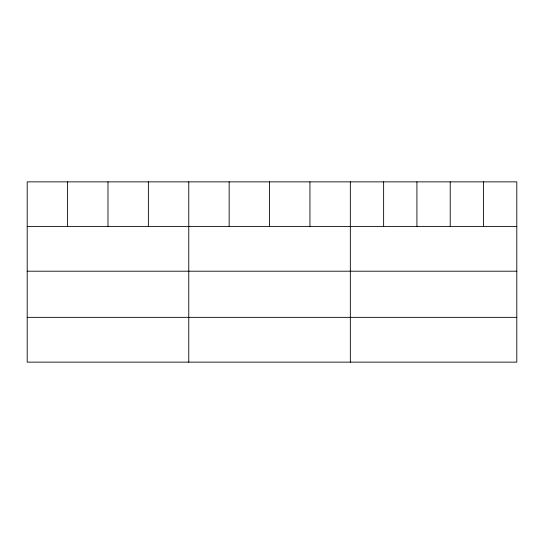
<?xml version="1.0" encoding="UTF-8"?>
<svg xmlns="http://www.w3.org/2000/svg" width="544" height="544" viewBox="0 0 544 544"><rect width="100%" height="100%" fill="white"/><g stroke="black" fill="none" stroke-linecap="round" stroke-linejoin="round"><path stroke-width="0.82" d="M516.8 226.399L516.8 362.141L27.2 362.141L27.2 181.859L516.8 181.859L516.8 226.399L27.2 226.399M27.2 271.198L516.8 271.198M27.2 317.349L516.8 317.349M483.507 181.859L483.507 226.399M450.214 181.859L450.214 226.399M416.922 181.859L416.922 226.399M383.629 181.859L383.629 226.399M350.336 181.859L350.336 362.141M309.944 181.859L309.944 226.399M269.552 181.859L269.552 226.399M229.16 181.859L229.16 226.399M188.768 181.859L188.768 362.141M148.376 181.859L148.376 226.399M107.984 181.859L107.984 226.399M67.592 181.859L67.592 226.399"/></g></svg>
